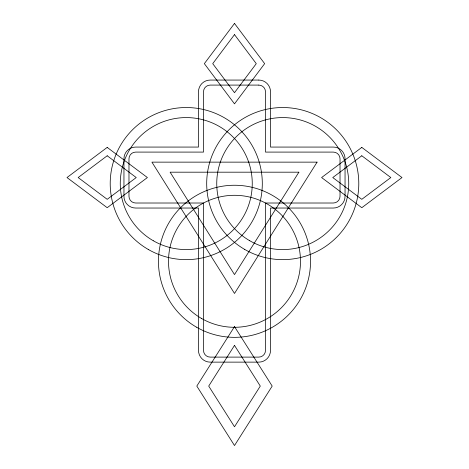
<?xml version="1.0" encoding="UTF-8"?>
<svg xmlns="http://www.w3.org/2000/svg" width="469" height="469" viewBox="0 0 469 469"><rect width="100%" height="100%" fill="white"/><g stroke="black" fill="none" stroke-linecap="round" stroke-linejoin="round"><path stroke-width="0.7" d="M298.888 172.187L234.5 274.582L170.112 172.187L298.888 172.187M317.079 162.139L234.5 293.459L151.921 162.139L317.079 162.139M234.5 326.623L196.81 386.087L234.5 445.55L272.19 386.087L234.5 326.623M234.5 345.401L208.711 386.087L234.5 426.778L260.289 386.087L234.5 345.401M234.5 23.45L204.349 63.649L234.5 103.848L264.651 63.649L234.5 23.45M234.5 34.618L212.727 63.649L234.5 92.686L256.273 63.649L234.5 34.618M107.202 147.401L67.003 177.552L107.202 207.703L147.401 177.552L107.202 147.401M107.202 155.772L78.165 177.552L107.202 199.325L136.233 177.552L107.202 155.772M361.798 147.401L321.599 177.552L361.798 207.703L401.997 177.552L361.798 147.401M361.798 155.772L332.767 177.552L361.798 199.325L390.835 177.552L361.798 155.772M258.788 80.064L210.212 80.064A11.725 11.725 0 0 0 198.487 91.789L198.487 147.067L135.676 147.067A11.725 11.725 0 0 0 123.951 158.792L123.951 196.312A11.725 11.725 0 0 0 135.676 208.037L198.487 208.037L198.487 350.407A11.725 11.725 0 0 0 210.212 362.132L258.788 362.132A11.725 11.725 0 0 0 270.513 350.407L270.513 208.037L333.324 208.037A11.725 11.725 0 0 0 345.049 196.312L345.049 158.792A11.725 11.725 0 0 0 333.324 147.067L270.513 147.067L270.513 91.789A11.725 11.725 0 0 0 258.788 80.064M258.788 85.088L210.212 85.088A6.701 6.701 0 0 0 203.511 91.789L203.511 152.091L135.676 152.091A6.701 6.701 0 0 0 128.975 158.792L128.975 196.312A6.701 6.701 0 0 0 135.676 203.013L203.511 203.013L203.511 350.407A6.701 6.701 0 0 0 210.212 357.108L258.788 357.108A6.701 6.701 0 0 0 265.489 350.407L265.489 203.013L333.324 203.013A6.701 6.701 0 0 0 340.025 196.312L340.025 158.792A6.701 6.701 0 0 0 333.324 152.091L265.489 152.091L265.489 91.789A6.701 6.701 0 0 0 258.788 85.088M148.239 249.438A76.042 76.042 0 0 0 262.306 183.578A76.042 76.042 0 0 0 148.239 117.725A76.042 76.042 0 0 0 148.239 249.438M244.718 249.438A76.042 76.042 0 0 0 358.785 183.578A76.042 76.042 0 0 0 244.718 117.725A76.042 76.042 0 0 0 244.718 249.438M196.476 327.157A76.042 76.042 0 0 0 310.542 261.297A76.042 76.042 0 0 0 196.476 195.444A76.042 76.042 0 0 0 196.476 327.157M249.743 240.732A65.994 65.994 0 0 0 348.737 183.578A65.994 65.994 0 0 0 249.743 126.425A65.994 65.994 0 0 0 249.743 240.732M153.263 240.732A65.994 65.994 0 0 0 252.258 183.578A65.994 65.994 0 0 0 153.263 126.425A65.994 65.994 0 0 0 153.263 240.732M201.5 318.451A65.994 65.994 0 0 0 300.494 261.297A65.994 65.994 0 0 0 201.5 204.144A65.994 65.994 0 0 0 201.5 318.451"/></g></svg>
